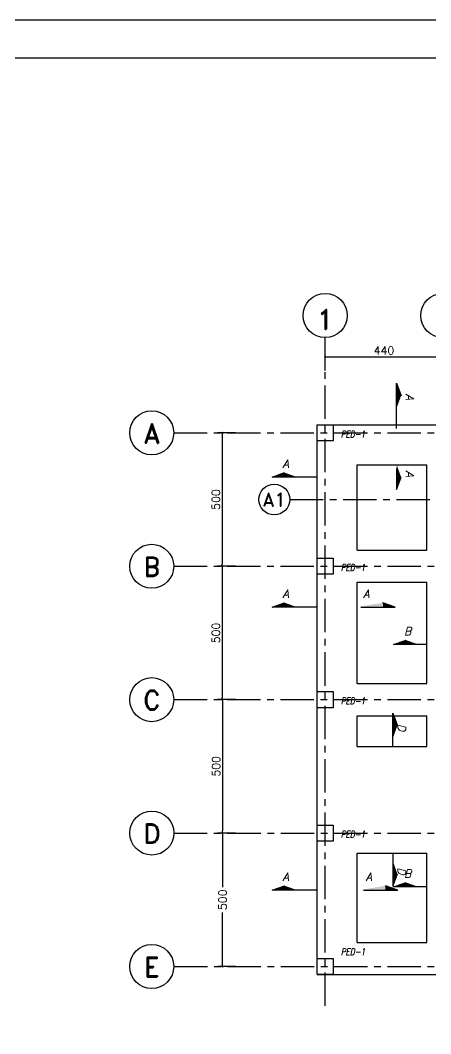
# Model space of a CAD drawing. Header units: inches. Extents: x 460503 to 460688, y 47570 to 48852.
# Drawn here: x 460548.1 to 460563.46, y 48742.23 to 48780.21 of the extents above; entities that cross this region are included whole.
import ezdxf
from ezdxf.enums import TextEntityAlignment as Align

# ---------------------------------------------------------------- set-up
doc = ezdxf.new("R2010")
doc.units = ezdxf.units.IN
doc.header["$MEASUREMENT"] = 0
for name, pattern in [('CENTER', [2, 1.25, -0.25, 0.25, -0.25]), ('DASHDOTX2', [2, 1, -0.5, 0, -0.5]), ('HIDDEN', [0.375, 0.25, -0.125])]:
    doc.linetypes.add(name, pattern=pattern)
for name, color, linetype in [('1', 1, 'Continuous'), ('3', 3, 'HIDDEN'), ('3G', 3, 'Continuous'), ('4C', 4, 'Continuous'), ('Ax', 1, 'DASHDOTX2'), ('AXE', 1, 'CENTER'), ('DIM', 8, 'Continuous'), ('lateral brace', 5, 'Continuous'), ('Layer4', 118, 'Continuous'), ('PY', 4, 'Continuous'), ('wall', 4, 'Continuous')]:
    doc.layers.add(name, color=color, linetype=linetype)
doc.styles.add('ITALICT', font='italict')
doc.styles.add('ROMAND', font='ROMAND.shx')
doc.styles.add('ROMANT', font='romant')
doc.dimstyles.new('1-100', dxfattribs={"dimtxt": 0.3, "dimasz": 0.08, "dimexe": 0.18, "dimexo": 0.0625, "dimgap": 0.09, "dimtad": 1, "dimdec": 0, "dimlfac": 100, "dimdsep": 46, "dimtxsty": 'ROMANT', "dimblk": 'DOT', "dimcen": 0.09, "dimclrd": 1, "dimclre": 1, "dimclrt": 3, "dimadec": 0, "dimazin": 0, "dimtfac": 1, "dimtdec": 0, "dimtix": 1, "dimtofl": 0, "dimtmove": 2, "dimatfit": 3, "dimldrblk": 'DOT', "dimfxl": 1, "dimtolj": 1, "dimarcsym": 0})

# ---------------------------------------------------------------- blocks, each defined once
blk = doc.blocks.new('DOT')
at = {"layer": 'DIM', "color": 0, "linetype": 'ByBlock'}
blk.add_line((-0.5, 0), (-1, 0), dxfattribs=at)
at = {"layer": 'DIM', "color": 0, "linetype": 'ByBlock', "const_width": 0.5}
blk.add_lwpolyline([(-0.25, 0, 1), (0.25, 0, 1)], format="xyb", close=True, dxfattribs=at)
blk = doc.blocks.new('*D2')
at = {"layer": 'Defpoints', "color": 0, "transparency": 16777216}
for p in [(460556.219, 48764.752), (460555.661, 48759.752), (460556.219, 48759.752)]:
    blk.add_point(p, dxfattribs=at)
at = {"layer": 'wall', "color": 1, "lineweight": -2, "transparency": 16777216}
for p, q in [((460556.157, 48764.752), (460555.481, 48764.752)), ((460555.661, 48764.672), (460555.661, 48759.832)), ((460556.157, 48759.752), (460555.481, 48759.752))]:
    blk.add_line(p, q, dxfattribs=at)
at = {"layer": 'wall', "color": 1, "lineweight": -2, "transparency": 16777216, "xscale": 0.08, "yscale": 0.08, "zscale": 0.08}
for p, rotation in [((460555.661, 48764.752), 90), ((460555.661, 48759.752), 270)]:
    blk.add_blockref('DOT', p, dxfattribs=dict(at, rotation=rotation))
at = {"layer": 'wall', "color": 3, "transparency": 16777216, "insert": (460555.421, 48762.252), "char_height": 0.3, "attachment_point": 5, "rotation": 90, "style": 'ROMANT'}
blk.add_mtext('\\A1;500', dxfattribs=at)
blk = doc.blocks.new('_Dot')
at = {"layer": 'DIM', "color": 0, "lineweight": -2}
blk.add_line((-0.5, 0), (-1, 0), dxfattribs=at)
at = {"layer": 'DIM', "color": 0, "const_width": 0.5}
blk.add_lwpolyline([(-0.25, 0, 1), (0.25, 0, 1)], format="xyb", close=True, dxfattribs=at)
blk = doc.blocks.new('*D3')
at = {"layer": 'Defpoints', "color": 0, "transparency": 16777216}
for p in [(460556.219, 48759.752), (460555.661, 48754.752), (460556.219, 48754.752)]:
    blk.add_point(p, dxfattribs=at)
at = {"layer": 'wall', "color": 1, "lineweight": -2, "transparency": 16777216}
for p, q in [((460556.157, 48759.752), (460555.481, 48759.752)), ((460555.661, 48759.672), (460555.661, 48754.832)), ((460556.157, 48754.752), (460555.481, 48754.752))]:
    blk.add_line(p, q, dxfattribs=at)
at = {"layer": 'wall', "color": 1, "lineweight": -2, "transparency": 16777216, "xscale": 0.08, "yscale": 0.08, "zscale": 0.08}
for p, rotation in [((460555.661, 48759.752), 90), ((460555.661, 48754.752), 270)]:
    blk.add_blockref('DOT', p, dxfattribs=dict(at, rotation=rotation))
at = {"layer": 'wall', "color": 3, "transparency": 16777216, "insert": (460555.421, 48757.252), "char_height": 0.3, "attachment_point": 5, "rotation": 90, "style": 'ROMANT'}
blk.add_mtext('\\A1;500', dxfattribs=at)
blk = doc.blocks.new('*D4')
at = {"layer": 'Defpoints', "color": 0, "transparency": 16777216}
for p in [(460556.219, 48754.752), (460555.666, 48749.752), (460556.219, 48749.752)]:
    blk.add_point(p, dxfattribs=at)
at = {"layer": 'wall', "color": 1, "lineweight": -2, "transparency": 16777216}
for p, q in [((460556.157, 48754.752), (460555.486, 48754.752)), ((460555.666, 48754.672), (460555.666, 48749.832)), ((460556.157, 48749.752), (460555.486, 48749.752))]:
    blk.add_line(p, q, dxfattribs=at)
at = {"layer": 'wall', "color": 1, "lineweight": -2, "transparency": 16777216, "xscale": 0.08, "yscale": 0.08, "zscale": 0.08}
for p, rotation in [((460555.666, 48754.752), 90), ((460555.666, 48749.752), 270)]:
    blk.add_blockref('DOT', p, dxfattribs=dict(at, rotation=rotation))
at = {"layer": 'wall', "color": 3, "transparency": 16777216, "insert": (460555.426, 48752.252), "char_height": 0.3, "attachment_point": 5, "rotation": 90, "style": 'ROMANT'}
blk.add_mtext('\\A1;500', dxfattribs=at)
blk = doc.blocks.new('*D5')
at = {"layer": 'Defpoints', "color": 0, "transparency": 16777216}
for p in [(460556.219, 48749.752), (460555.669, 48744.752), (460556.219, 48744.752)]:
    blk.add_point(p, dxfattribs=at)
at = {"layer": 'wall', "color": 1, "lineweight": -2, "transparency": 16777216}
for p, q in [((460556.157, 48749.752), (460555.489, 48749.752)), ((460555.669, 48749.672), (460555.669, 48747.728)), ((460555.669, 48744.832), (460555.669, 48746.776)), ((460556.157, 48744.752), (460555.489, 48744.752))]:
    blk.add_line(p, q, dxfattribs=at)
at = {"layer": 'wall', "color": 1, "lineweight": -2, "transparency": 16777216, "xscale": 0.08, "yscale": 0.08, "zscale": 0.08}
for p, rotation in [((460555.669, 48749.752), 90), ((460555.669, 48744.752), 270)]:
    blk.add_blockref('DOT', p, dxfattribs=dict(at, rotation=rotation))
at = {"layer": 'wall', "color": 3, "transparency": 16777216, "insert": (460555.669, 48747.252), "char_height": 0.3, "attachment_point": 5, "rotation": 90, "style": 'ROMANT'}
blk.add_mtext('\\A1;500', dxfattribs=at)
blk = doc.blocks.new('*D18')
at = {"layer": 'Defpoints', "color": 0, "transparency": 16777216}
for p in [(460563.914, 48767.598), (460559.514, 48767.021), (460563.914, 48767.021)]:
    blk.add_point(p, dxfattribs=at)
at = {"layer": 'wall', "color": 1, "lineweight": -2, "transparency": 16777216}
for p, q in [((460559.514, 48767.084), (460559.514, 48767.778)), ((460559.594, 48767.598), (460563.834, 48767.598)), ((460563.914, 48767.084), (460563.914, 48767.778))]:
    blk.add_line(p, q, dxfattribs=at)
at = {"layer": 'wall', "color": 1, "lineweight": -2, "transparency": 16777216, "xscale": 0.08, "yscale": 0.08, "zscale": 0.08, "rotation": 180}
blk.add_blockref('DOT', (460559.514, 48767.598), dxfattribs=at)
at = {"layer": 'wall', "color": 1, "lineweight": -2, "transparency": 16777216, "xscale": 0.08, "yscale": 0.08, "zscale": 0.08}
blk.add_blockref('DOT', (460563.914, 48767.598), dxfattribs=at)
at = {"layer": 'wall', "color": 3, "transparency": 16777216, "insert": (460561.714, 48767.838), "char_height": 0.3, "attachment_point": 5, "style": 'ROMANT'}
blk.add_mtext('\\A1;440', dxfattribs=at)

msp = doc.modelspace()

# ---------------------------------------------------------------- linework, layer by layer
at = {"layer": '1'}
msp.add_lwpolyline([(460507.46120186, 48722.16611785), (460588.72955203, 48722.16611785), (460588.72955203, 48778.79911448), (460507.46120186, 48778.79911448)], close=True, dxfattribs=at)
at = {"layer": '3G'}
for p, q in [((460562.18742725, 48766.60791386), (460562.35334165, 48766.14168573)), ((460562.18742725, 48764.91902313), (460562.18742725, 48766.60791386)), ((460562.18742725, 48766.60791386), (460562.35334165, 48766.14168573)), ((460562.18742725, 48764.91902313), (460562.18742725, 48766.60791386)), ((460559.21427035, 48765.05185649), (460559.81427035, 48765.05185649)), ((460559.21427035, 48764.45185649), (460559.21427035, 48765.05185649)), ((460559.81427035, 48765.05185649), (460559.81427035, 48764.45185649)), ((460559.81427035, 48764.45185649), (460559.21427035, 48764.45185649)), ((460557.52537963, 48763.09490644), (460557.99160776, 48763.26082084)), ((460557.52537963, 48763.09490644), (460557.99160776, 48763.26082084)), ((460562.18742725, 48763.41902313), (460562.18742725, 48762.63013241)), ((460562.18742725, 48763.41902313), (460562.18742725, 48762.63013241)), ((460559.21427035, 48763.09490644), (460557.52537963, 48763.09490644)), ((460559.21427035, 48763.09490644), (460557.52537963, 48763.09490644)), ((460562.18742725, 48762.63013241), (460562.35334165, 48763.09636054)), ((460562.18742725, 48762.63013241), (460562.35334165, 48763.09636054)), ((460559.21427035, 48760.05185649), (460559.81427035, 48760.05185649)), ((460559.21427035, 48759.45185649), (460559.21427035, 48760.05185649)), ((460559.81427035, 48760.05185649), (460559.81427035, 48759.45185649)), ((460559.81427035, 48759.45185649), (460559.21427035, 48759.45185649)), ((460557.52537963, 48758.21947755), (460557.99160776, 48758.38539195)), ((460557.52537963, 48758.21947755), (460557.99160776, 48758.38539195)), ((460562.13942679, 48758.21947755), (460561.67319866, 48758.38539195)), ((460562.13942679, 48758.21947755), (460561.67319866, 48758.38539195)), ((460559.21427035, 48758.21947755), (460557.52537963, 48758.21947755)), ((460559.21427035, 48758.21947755), (460557.52537963, 48758.21947755)), ((460560.85053607, 48758.21947755), (460562.13942679, 48758.21947755)), ((460560.85053607, 48758.21947755), (460562.13942679, 48758.21947755)), ((460562.07537963, 48756.81738205), (460562.54160776, 48756.98329645)), ((460562.07537963, 48756.81738205), (460562.54160776, 48756.98329645)), ((460563.31427035, 48756.81738205), (460562.07537963, 48756.81738205)), ((460563.31427035, 48756.81738205), (460562.07537963, 48756.81738205)), ((460559.21427035, 48755.05185649), (460559.81427035, 48755.05185649)), ((460559.21427035, 48754.45185649), (460559.21427035, 48755.05185649)), ((460559.81427035, 48755.05185649), (460559.81427035, 48754.45185649)), ((460559.81427035, 48754.45185649), (460559.21427035, 48754.45185649)), ((460562.04900735, 48754.24074721), (460562.21492175, 48753.77451909)), ((460562.04900735, 48753.00185649), (460562.04900735, 48754.24074721)), ((460562.04900735, 48754.24074721), (460562.21492175, 48753.77451909)), ((460562.04900735, 48753.00185649), (460562.04900735, 48754.24074721)), ((460559.21427035, 48750.05185649), (460559.81427035, 48750.05185649)), ((460559.21427035, 48749.45185649), (460559.21427035, 48750.05185649)), ((460559.81427035, 48750.05185649), (460559.81427035, 48749.45185649)), ((460559.81427035, 48749.45185649), (460559.21427035, 48749.45185649)), ((460562.04900735, 48749.00185649), (460562.04900735, 48747.76296577)), ((460562.04900735, 48749.00185649), (460562.04900735, 48747.76296577)), ((460562.04900735, 48747.76296577), (460562.21492175, 48748.22919389)), ((460562.04900735, 48747.76296577), (460562.21492175, 48748.22919389)), ((460557.52537963, 48747.61351244), (460557.99160776, 48747.77942684)), ((460557.52537963, 48747.61351244), (460557.99160776, 48747.77942684)), ((460562.23627514, 48747.61351244), (460561.77004701, 48747.77942684)), ((460562.23627514, 48747.61351244), (460561.77004701, 48747.77942684)), ((460562.07537963, 48747.73341751), (460562.54160776, 48747.89933191)), ((460562.07537963, 48747.73341751), (460562.54160776, 48747.89933191)), ((460563.31427035, 48747.73341751), (460562.07537963, 48747.73341751)), ((460563.31427035, 48747.73341751), (460562.07537963, 48747.73341751)), ((460559.21427035, 48747.61351244), (460557.52537963, 48747.61351244)), ((460559.21427035, 48747.61351244), (460557.52537963, 48747.61351244)), ((460560.94738442, 48747.61351244), (460562.23627514, 48747.61351244)), ((460560.94738442, 48747.61351244), (460562.23627514, 48747.61351244)), ((460559.21427035, 48745.05185634), (460559.81427035, 48745.05185634)), ((460559.21427035, 48744.45185634), (460559.21427035, 48745.05185634)), ((460559.81427035, 48745.05185634), (460559.81427035, 48744.45185634)), ((460559.81427035, 48744.45185634), (460559.21427035, 48744.45185634))]:
    msp.add_line(p, q, dxfattribs=at)
for points in [[(460562.18742725, 48766.60791386), (460562.35334165, 48766.14168573), (460562.18742725, 48766.14168573)], [(460562.18742725, 48766.60791386), (460562.35334165, 48766.14168573), (460562.18742725, 48766.14168573)], [(460562.18742725, 48765.6754576), (460562.35334165, 48766.14168573), (460562.18742725, 48766.14168573)], [(460562.18742725, 48765.6754576), (460562.35334165, 48766.14168573), (460562.18742725, 48766.14168573)], [(460557.52537963, 48763.09490644), (460557.99160776, 48763.26082084), (460557.99160776, 48763.09490644)], [(460557.52537963, 48763.09490644), (460557.99160776, 48763.26082084), (460557.99160776, 48763.09490644)], [(460558.45783588, 48763.09490644), (460557.99160776, 48763.26082084), (460557.99160776, 48763.09490644)], [(460558.45783588, 48763.09490644), (460557.99160776, 48763.26082084), (460557.99160776, 48763.09490644)], [(460562.18742725, 48763.56258866), (460562.35334165, 48763.09636054), (460562.18742725, 48763.09636054)], [(460562.18742725, 48763.56258866), (460562.35334165, 48763.09636054), (460562.18742725, 48763.09636054)], [(460562.18742725, 48762.63013241), (460562.35334165, 48763.09636054), (460562.18742725, 48763.09636054)], [(460562.18742725, 48762.63013241), (460562.35334165, 48763.09636054), (460562.18742725, 48763.09636054)], [(460557.52537963, 48758.21947755), (460557.99160776, 48758.38539195), (460557.99160776, 48758.21947755)], [(460557.52537963, 48758.21947755), (460557.99160776, 48758.38539195), (460557.99160776, 48758.21947755)], [(460558.45783588, 48758.21947755), (460557.99160776, 48758.38539195), (460557.99160776, 48758.21947755)], [(460558.45783588, 48758.21947755), (460557.99160776, 48758.38539195), (460557.99160776, 48758.21947755)], [(460560.70697054, 48758.21947755), (460561.67319866, 48758.38539195), (460561.67319866, 48758.21947755)], [(460560.70697054, 48758.21947755), (460561.67319866, 48758.38539195), (460561.67319866, 48758.21947755)], [(460562.13942679, 48758.21947755), (460561.67319866, 48758.38539195), (460561.67319866, 48758.21947755)], [(460562.13942679, 48758.21947755), (460561.67319866, 48758.38539195), (460561.67319866, 48758.21947755)], [(460562.07537963, 48756.81738205), (460562.54160776, 48756.98329645), (460562.54160776, 48756.81738205)], [(460562.07537963, 48756.81738205), (460562.54160776, 48756.98329645), (460562.54160776, 48756.81738205)], [(460563.00783588, 48756.81738205), (460562.54160776, 48756.98329645), (460562.54160776, 48756.81738205)], [(460563.00783588, 48756.81738205), (460562.54160776, 48756.98329645), (460562.54160776, 48756.81738205)], [(460562.04900735, 48754.24074721), (460562.21492175, 48753.77451909), (460562.04900735, 48753.77451909)], [(460562.04900735, 48754.24074721), (460562.21492175, 48753.77451909), (460562.04900735, 48753.77451909)], [(460562.04900735, 48753.30829096), (460562.21492175, 48753.77451909), (460562.04900735, 48753.77451909)], [(460562.04900735, 48753.30829096), (460562.21492175, 48753.77451909), (460562.04900735, 48753.77451909)], [(460562.04900735, 48748.69542202), (460562.21492175, 48748.22919389), (460562.04900735, 48748.22919389)], [(460562.04900735, 48748.69542202), (460562.21492175, 48748.22919389), (460562.04900735, 48748.22919389)], [(460562.04900735, 48747.76296577), (460562.21492175, 48748.22919389), (460562.04900735, 48748.22919389)], [(460562.04900735, 48747.76296577), (460562.21492175, 48748.22919389), (460562.04900735, 48748.22919389)], [(460557.52537963, 48747.61351244), (460557.99160776, 48747.77942684), (460557.99160776, 48747.61351244)], [(460557.52537963, 48747.61351244), (460557.99160776, 48747.77942684), (460557.99160776, 48747.61351244)], [(460558.45783588, 48747.61351244), (460557.99160776, 48747.77942684), (460557.99160776, 48747.61351244)], [(460558.45783588, 48747.61351244), (460557.99160776, 48747.77942684), (460557.99160776, 48747.61351244)], [(460560.80381889, 48747.61351244), (460561.77004701, 48747.77942684), (460561.77004701, 48747.61351244)], [(460560.80381889, 48747.61351244), (460561.77004701, 48747.77942684), (460561.77004701, 48747.61351244)], [(460562.23627514, 48747.61351244), (460561.77004701, 48747.77942684), (460561.77004701, 48747.61351244)], [(460562.23627514, 48747.61351244), (460561.77004701, 48747.77942684), (460561.77004701, 48747.61351244)], [(460562.07537963, 48747.73341751), (460562.54160776, 48747.89933191), (460562.54160776, 48747.73341751)], [(460562.07537963, 48747.73341751), (460562.54160776, 48747.89933191), (460562.54160776, 48747.73341751)], [(460563.00783588, 48747.73341751), (460562.54160776, 48747.89933191), (460562.54160776, 48747.73341751)], [(460563.00783588, 48747.73341751), (460562.54160776, 48747.89933191), (460562.54160776, 48747.73341751)]]:
    msp.add_solid(points, dxfattribs=at)
at = {"layer": 'Ax', "linetype": 'Continuous', "ltscale": 0.5}
for centre, radius in [((460559.51421289, 48769.14842319), 0.825), ((460563.91421289, 48769.14842319), 0.825), ((460553.01677802, 48764.75185649), 0.825), ((460557.60602572, 48762.25185649), 0.5775), ((460553.01677802, 48759.75185649), 0.825), ((460553.01677802, 48754.75185649), 0.825), ((460553.02172435, 48749.75185649), 0.825), ((460553.01677802, 48744.75185634), 0.825)]:
    msp.add_circle(centre, radius, dxfattribs=at)
at = {"layer": 'AXE'}
for p, q in [((460559.51427035, 48743.27606783), (460559.51427035, 48768.32157539)), ((460553.84177802, 48764.75185649), (460583.84530454, 48764.75185649)), ((460558.18352572, 48762.25185649), (460583.73853349, 48762.25185649)), ((460553.84174468, 48759.75185649), (460583.8452712, 48759.75185649)), ((460553.84174468, 48754.75185649), (460583.8452712, 48754.75185649)), ((460553.84672435, 48749.75185649), (460583.85025087, 48749.75185649)), ((460553.84964072, 48744.75185634), (460584.30316724, 48744.75185634))]:
    msp.add_line(p, q, dxfattribs=at)
at = {"layer": 'DIM'}
msp.add_lwpolyline([(460506.04537694, 48720.75029294), (460590.14537694, 48720.75029294), (460590.14537694, 48780.2149394), (460506.04537694, 48780.2149394)], close=True, dxfattribs=at)
at = {"layer": 'lateral brace'}
msp.add_lwpolyline([(460506.04537694, 48720.75029294), (460590.14537694, 48720.75029294), (460590.14537694, 48780.2149394), (460506.04537694, 48780.2149394)], close=True, dxfattribs=at)
at = {"layer": 'Layer4'}
msp.add_lwpolyline([(460590.14537694, 48780.2149394), (460506.04537694, 48780.2149394), (460506.04537694, 48720.75029294), (460590.14537694, 48720.75029294)], close=True, dxfattribs=at)
at = {"layer": 'PY'}
for p, q in [((460559.21427035, 48744.45185634), (460559.21427035, 48765.05185649)), ((460559.21427035, 48765.05185649), (460581.81427035, 48765.05185649)), ((460560.71427035, 48763.55185649), (460563.31427035, 48763.55185649)), ((460560.71427035, 48760.35185649), (460560.71427035, 48763.55185649)), ((460563.31427035, 48760.35185649), (460563.31427035, 48763.55185649)), ((460560.71427035, 48760.35185649), (460563.31427035, 48760.35185649)), ((460560.71427035, 48759.15185649), (460563.31427035, 48759.15185649)), ((460560.71427035, 48755.35185649), (460560.71427035, 48759.15185649)), ((460563.31427035, 48755.35185649), (460563.31427035, 48759.15185649)), ((460560.71427035, 48755.35185649), (460563.31427035, 48755.35185649)), ((460560.71427035, 48754.15185649), (460563.31427035, 48754.15185649)), ((460560.71427035, 48753.00185649), (460560.71427035, 48754.15185649)), ((460563.31427035, 48753.00185649), (460563.31427035, 48754.15185649)), ((460560.71427035, 48753.00185649), (460563.31427035, 48753.00185649)), ((460560.71427035, 48745.65185634), (460560.71427035, 48749.00185649)), ((460560.71427035, 48749.00185649), (460563.31427035, 48749.00185649)), ((460563.31427035, 48745.65185634), (460563.31427035, 48749.00185649)), ((460560.71427035, 48745.65185634), (460563.31427035, 48745.65185634)), ((460559.21427035, 48744.45185634), (460568.91427034, 48744.45185634))]:
    msp.add_line(p, q, dxfattribs=at)

# ---------------------------------------------------------------- texts
at = {"layer": '3', "color": 3, "style": 'ROMAND'}
for s, height, p in [('1', 0.7299072, (460559.51658853, 48769.00802044, 0.00000001)), ('A', 0.7299072, (460553.01915366, 48764.73289829, 0.00000001)), ('A1', 0.51093504, (460557.60768866, 48762.25420421, 0.00000001)), ('B', 0.7299072, (460553.01915366, 48759.73289829, 0.00000001)), ('C', 0.7299072, (460553.01915366, 48754.73289829, 0.00000001)), ('D', 0.7299072, (460553.02409999, 48749.73289829, 0.00000001)), ('E', 0.7299072, (460553.01915366, 48744.73289814, 0.00000001))]:
    msp.add_text(s, height=height, dxfattribs=at).set_placement(p, align=Align.MIDDLE_CENTER)
at = {"layer": '3G', "style": 'ITALICT'}
for s, rotation, p in [('A', 270, (460562.53672451, 48766.2166568)), ('A', 360, (460557.91663668, 48763.4442037)), ('A', 270, (460562.53672451, 48763.33567518)), ('A', 360, (460557.91663668, 48758.56877481)), ('B', 360, (460562.46663668, 48757.16667931)), ('D', 270, (460562.22703952, 48753.84949016)), ('D', 270, (460562.22703952, 48748.46850853)), ('A', 360, (460557.91663668, 48747.9628097)), ('B', 360, (460562.46663668, 48748.08271477))]:
    msp.add_text(s, height=0.3, rotation=rotation, dxfattribs=at).set_placement(p)
for p in [(460560.93388402, 48758.56877481), (460561.03073237, 48747.9628097)]:
    msp.add_text('A', height=0.3, dxfattribs=at).set_placement(p)
at = {"layer": '4C', "style": 'ITALICT', "width": 0.8}
for p in [(460560.55605119, 48764.70640756), (460560.55605119, 48759.70640756), (460560.55605119, 48754.70640756), (460560.55605119, 48749.70640756), (460560.55605119, 48745.30640742)]:
    msp.add_text('PED-1', height=0.25, dxfattribs=at).set_placement(p, align=Align.MIDDLE)

# ---------------------------------------------------------------- dimensions: what is measured, and where the dimension line sits
at = {"layer": 'wall'}
dim = msp.add_linear_dim(base=(460563.91427036, 48767.59802888), p1=(460559.51427035, 48767.02110585), p2=(460563.91427036, 48767.02110585), dimstyle='1-100', dxfattribs=at)
dim.commit()
dim.dimension.update_dxf_attribs({"geometry": '*D18', "text_midpoint": (460561.71427035, 48767.83802888)})
for base, p1, p2, picture, middle in [((460555.66127525, 48759.75185649), (460556.21913795, 48764.75185649), (460556.21913795, 48759.75185649), '*D2', (460555.42127525, 48762.25185649)), ((460555.66622158, 48749.75185649), (460556.21913795, 48754.75185649), (460556.21913795, 48749.75185649), '*D4', (460555.42622158, 48752.25185649))]:
    dim = msp.add_linear_dim(base=base, p1=p1, p2=p2, angle=90, dimstyle='1-100', dxfattribs=at)
    dim.commit()
    dim.dimension.update_dxf_attribs({"geometry": picture, "text_midpoint": middle})
dim = msp.add_aligned_dim(p1=(460556.21913795, 48759.75185649), p2=(460556.21913795, 48754.75185649), distance=-0.55789604, dimstyle='1-100', dxfattribs=at)
dim.commit()
dim.dimension.update_dxf_attribs({"geometry": '*D3', "text_midpoint": (460555.42124191, 48757.25185649)})
dim = msp.add_linear_dim(base=(460555.66913795, 48744.75185634), p1=(460556.21913795, 48749.75185649), p2=(460556.21913795, 48744.75185634), angle=90, dimstyle='1-100', dxfattribs=at)
dim.commit()
dim.dimension.update_dxf_attribs({"geometry": '*D5', "text_midpoint": (460555.66913795, 48747.25185641), "dimtype": 160})

doc.saveas('drawing.dxf')
